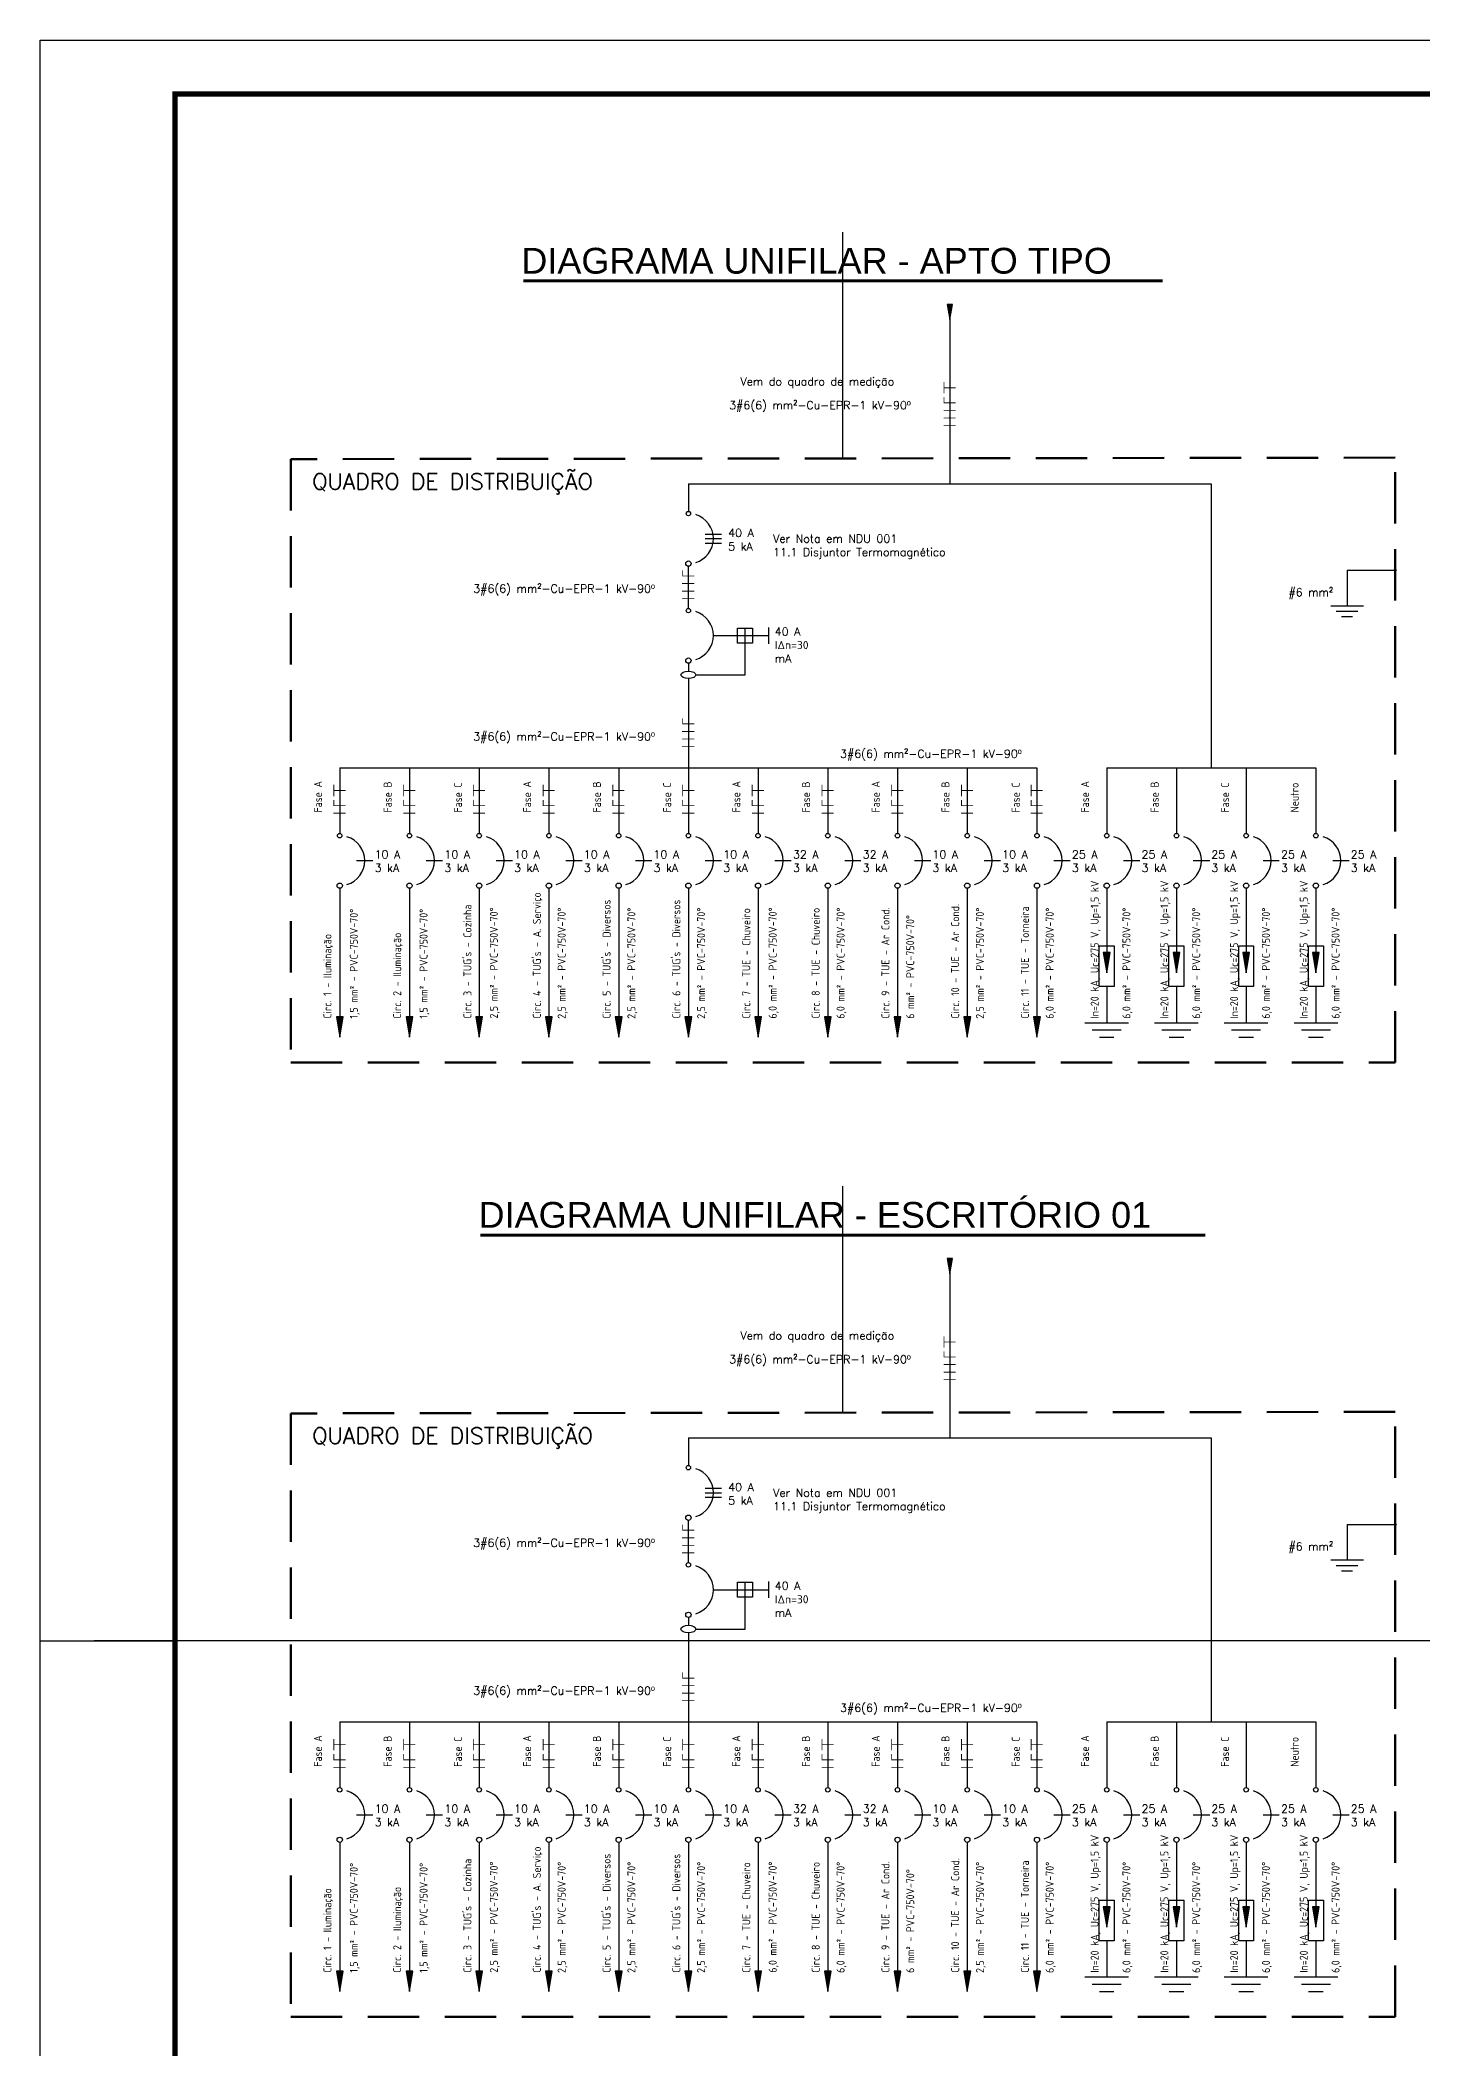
# Model space of a CAD drawing. Header units: millimetres. Extents: x 2788 to 2954, y 1337 to 1391.
# Drawn here: x 2875.97 to 2888.8, y 1347.61 to 1366.25 of the extents above; entities that cross this region are included whole.
import ezdxf
from ezdxf.enums import TextEntityAlignment as Align

# ---------------------------------------------------------------- set-up
doc = ezdxf.new("R2010")
doc.units = ezdxf.units.MM
doc.linetypes.add('HIDDEN2', pattern=[4.7625, 3.175, -1.5875])
doc.layers.add('Diagrama Unifilar', color=7, linetype='Continuous')
doc.layers.add('ELETRODUTO', color=5, linetype='Continuous', lineweight=50)
doc.styles.add('AENGESTYLE', font='isocp.shx', dxfattribs={"height": 125})
doc.styles.add('ANACECILIA', font='swissel.ttf')
doc.styles.add('ROMANS', font='romans.shx', dxfattribs={"height": 0.002})
doc.styles.add('ROMMANS', font='ROMANS.shx', dxfattribs={"height": 100})

msp = doc.modelspace()

# ---------------------------------------------------------------- hatches: boundary and pattern name
for points in [[(2884.434, 1363.796), (2884.387, 1363.796), (2884.41, 1363.655)], [(2885.897, 1357.782), (2885.834, 1357.782), (2885.866, 1357.593)], [(2886.544, 1357.782), (2886.481, 1357.782), (2886.513, 1357.593)], [(2887.191, 1357.782), (2887.128, 1357.782), (2887.159, 1357.593)], [(2887.838, 1357.782), (2887.775, 1357.782), (2887.806, 1357.593)], [(2878.782, 1357.185), (2878.719, 1357.185), (2878.75, 1356.997)], [(2879.429, 1357.185), (2879.366, 1357.185), (2879.397, 1356.997)], [(2880.076, 1357.185), (2880.013, 1357.185), (2880.044, 1356.997)], [(2880.722, 1357.185), (2880.659, 1357.185), (2880.691, 1356.997)], [(2881.369, 1357.185), (2881.306, 1357.185), (2881.338, 1356.997)], [(2882.016, 1357.185), (2881.953, 1357.185), (2881.985, 1356.997)], [(2882.663, 1357.185), (2882.6, 1357.185), (2882.631, 1356.997)], [(2883.31, 1357.185), (2883.247, 1357.185), (2883.278, 1356.997)], [(2883.957, 1357.185), (2883.894, 1357.185), (2883.925, 1356.997)], [(2884.604, 1357.185), (2884.541, 1357.185), (2884.572, 1356.997)], [(2885.25, 1357.185), (2885.187, 1357.185), (2885.219, 1356.997)], [(2884.434, 1354.944), (2884.387, 1354.944), (2884.41, 1354.803)], [(2885.897, 1348.93), (2885.834, 1348.93), (2885.866, 1348.741)], [(2886.544, 1348.93), (2886.481, 1348.93), (2886.513, 1348.741)], [(2887.191, 1348.93), (2887.128, 1348.93), (2887.159, 1348.741)], [(2887.838, 1348.93), (2887.775, 1348.93), (2887.806, 1348.741)], [(2878.782, 1348.333), (2878.719, 1348.333), (2878.75, 1348.144)], [(2879.429, 1348.333), (2879.366, 1348.333), (2879.397, 1348.144)], [(2880.076, 1348.333), (2880.013, 1348.333), (2880.044, 1348.144)], [(2880.722, 1348.333), (2880.659, 1348.333), (2880.691, 1348.144)], [(2881.369, 1348.333), (2881.306, 1348.333), (2881.338, 1348.144)], [(2882.016, 1348.333), (2881.953, 1348.333), (2881.985, 1348.144)], [(2882.663, 1348.333), (2882.6, 1348.333), (2882.631, 1348.144)], [(2883.31, 1348.333), (2883.247, 1348.333), (2883.278, 1348.144)], [(2883.957, 1348.333), (2883.894, 1348.333), (2883.925, 1348.144)], [(2884.604, 1348.333), (2884.541, 1348.333), (2884.572, 1348.144)], [(2885.25, 1348.333), (2885.187, 1348.333), (2885.219, 1348.144)]]:
    msp.add_hatch(color=256).paths.add_polyline_path(points)

# ---------------------------------------------------------------- linework, layer by layer
for p, q in [((2875.971, 1336.547), (2875.971, 1366.247)), ((2875.971, 1366.247), (2918.021, 1366.247)), ((2883.418, 1362.375), (2883.418, 1364.467)), ((2884.434, 1363.796), (2884.387, 1363.796)), ((2884.387, 1363.796), (2884.41, 1363.655)), ((2884.41, 1363.655), (2884.434, 1363.796)), ((2881.985, 1362.131), (2886.836, 1362.131)), ((2882.511, 1360.359), (2882.511, 1360.792)), ((2882.731, 1360.647), (2882.731, 1360.798)), ((2882.217, 1360.723), (2882.731, 1360.723)), ((2882.054, 1360.359), (2882.511, 1360.359)), ((2885.897, 1357.782), (2885.834, 1357.782)), ((2885.834, 1357.782), (2885.866, 1357.593)), ((2885.866, 1357.844), (2885.866, 1357.844)), ((2885.866, 1357.593), (2885.897, 1357.782)), ((2886.544, 1357.782), (2886.481, 1357.782)), ((2886.481, 1357.782), (2886.513, 1357.593)), ((2886.513, 1357.844), (2886.513, 1357.844)), ((2886.513, 1357.593), (2886.544, 1357.782)), ((2887.191, 1357.782), (2887.128, 1357.782)), ((2887.128, 1357.782), (2887.159, 1357.593)), ((2887.159, 1357.844), (2887.159, 1357.844)), ((2887.159, 1357.593), (2887.191, 1357.782)), ((2887.838, 1357.782), (2887.775, 1357.782)), ((2887.775, 1357.782), (2887.806, 1357.593)), ((2887.806, 1357.844), (2887.806, 1357.844)), ((2887.806, 1357.593), (2887.838, 1357.782)), ((2878.782, 1357.185), (2878.719, 1357.185)), ((2878.719, 1357.185), (2878.75, 1356.997)), ((2878.75, 1356.997), (2878.782, 1357.185)), ((2879.429, 1357.185), (2879.366, 1357.185)), ((2879.366, 1357.185), (2879.397, 1356.997)), ((2879.397, 1356.997), (2879.429, 1357.185)), ((2880.076, 1357.185), (2880.013, 1357.185)), ((2880.013, 1357.185), (2880.044, 1356.997)), ((2880.044, 1356.997), (2880.076, 1357.185)), ((2880.722, 1357.185), (2880.659, 1357.185)), ((2880.659, 1357.185), (2880.691, 1356.997)), ((2880.691, 1356.997), (2880.722, 1357.185)), ((2881.369, 1357.185), (2881.306, 1357.185)), ((2881.306, 1357.185), (2881.338, 1356.997)), ((2881.338, 1356.997), (2881.369, 1357.185)), ((2882.016, 1357.185), (2881.953, 1357.185)), ((2881.953, 1357.185), (2881.985, 1356.997)), ((2881.985, 1356.997), (2882.016, 1357.185)), ((2882.663, 1357.185), (2882.6, 1357.185)), ((2882.6, 1357.185), (2882.631, 1356.997)), ((2882.631, 1356.997), (2882.663, 1357.185)), ((2883.31, 1357.185), (2883.247, 1357.185)), ((2883.247, 1357.185), (2883.278, 1356.997)), ((2883.278, 1356.997), (2883.31, 1357.185)), ((2883.957, 1357.185), (2883.894, 1357.185)), ((2883.894, 1357.185), (2883.925, 1356.997)), ((2883.925, 1356.997), (2883.957, 1357.185)), ((2884.604, 1357.185), (2884.541, 1357.185)), ((2884.541, 1357.185), (2884.572, 1356.997)), ((2884.572, 1356.997), (2884.604, 1357.185)), ((2885.25, 1357.185), (2885.187, 1357.185)), ((2885.187, 1357.185), (2885.219, 1356.997)), ((2885.219, 1356.997), (2885.25, 1357.185)), ((2878.75, 1356.997), (2878.75, 1356.997)), ((2879.397, 1356.997), (2879.397, 1356.997)), ((2880.044, 1356.997), (2880.044, 1356.997)), ((2880.691, 1356.997), (2880.691, 1356.997)), ((2881.338, 1356.997), (2881.338, 1356.997)), ((2881.985, 1356.997), (2881.985, 1356.997)), ((2882.631, 1356.997), (2882.631, 1356.997)), ((2883.278, 1356.997), (2883.278, 1356.997)), ((2883.925, 1356.997), (2883.925, 1356.997)), ((2884.572, 1356.997), (2884.572, 1356.997)), ((2885.219, 1356.997), (2885.219, 1356.997)), ((2883.418, 1353.523), (2883.418, 1355.615)), ((2884.434, 1354.944), (2884.387, 1354.944)), ((2884.387, 1354.944), (2884.41, 1354.803)), ((2884.41, 1354.803), (2884.434, 1354.944)), ((2881.985, 1353.279), (2886.836, 1353.279)), ((2882.217, 1351.87), (2882.731, 1351.87)), ((2882.511, 1351.506), (2882.511, 1351.94)), ((2882.731, 1351.795), (2882.731, 1351.946)), ((2882.054, 1351.506), (2882.511, 1351.506)), ((2875.971, 1351.397), (2877.221, 1351.397)), ((2896.996, 1351.397), (2876.471, 1351.397)), ((2885.897, 1348.93), (2885.834, 1348.93)), ((2885.834, 1348.93), (2885.866, 1348.741)), ((2885.866, 1348.992), (2885.866, 1348.992)), ((2885.866, 1348.741), (2885.897, 1348.93)), ((2886.544, 1348.93), (2886.481, 1348.93)), ((2886.481, 1348.93), (2886.513, 1348.741)), ((2886.513, 1348.992), (2886.513, 1348.992)), ((2886.513, 1348.741), (2886.544, 1348.93)), ((2887.191, 1348.93), (2887.128, 1348.93)), ((2887.128, 1348.93), (2887.159, 1348.741)), ((2887.159, 1348.992), (2887.159, 1348.992)), ((2887.159, 1348.741), (2887.191, 1348.93)), ((2887.838, 1348.93), (2887.775, 1348.93)), ((2887.775, 1348.93), (2887.806, 1348.741)), ((2887.806, 1348.992), (2887.806, 1348.992)), ((2887.806, 1348.741), (2887.838, 1348.93)), ((2878.782, 1348.333), (2878.719, 1348.333)), ((2878.719, 1348.333), (2878.75, 1348.144)), ((2878.75, 1348.144), (2878.782, 1348.333)), ((2879.429, 1348.333), (2879.366, 1348.333)), ((2879.366, 1348.333), (2879.397, 1348.144)), ((2879.397, 1348.144), (2879.429, 1348.333)), ((2880.076, 1348.333), (2880.013, 1348.333)), ((2880.013, 1348.333), (2880.044, 1348.144)), ((2880.044, 1348.144), (2880.076, 1348.333)), ((2880.722, 1348.333), (2880.659, 1348.333)), ((2880.659, 1348.333), (2880.691, 1348.144)), ((2880.691, 1348.144), (2880.722, 1348.333)), ((2881.369, 1348.333), (2881.306, 1348.333)), ((2881.306, 1348.333), (2881.338, 1348.144)), ((2881.338, 1348.144), (2881.369, 1348.333)), ((2882.016, 1348.333), (2881.953, 1348.333)), ((2881.953, 1348.333), (2881.985, 1348.144)), ((2881.985, 1348.144), (2882.016, 1348.333)), ((2882.663, 1348.333), (2882.6, 1348.333)), ((2882.6, 1348.333), (2882.631, 1348.144)), ((2882.631, 1348.144), (2882.663, 1348.333)), ((2883.31, 1348.333), (2883.247, 1348.333)), ((2883.247, 1348.333), (2883.278, 1348.144)), ((2883.278, 1348.144), (2883.31, 1348.333)), ((2883.957, 1348.333), (2883.894, 1348.333)), ((2883.894, 1348.333), (2883.925, 1348.144)), ((2883.925, 1348.144), (2883.957, 1348.333)), ((2884.604, 1348.333), (2884.541, 1348.333)), ((2884.541, 1348.333), (2884.572, 1348.144)), ((2884.572, 1348.144), (2884.604, 1348.333)), ((2885.25, 1348.333), (2885.187, 1348.333)), ((2885.187, 1348.333), (2885.219, 1348.144)), ((2885.219, 1348.144), (2885.25, 1348.333)), ((2878.75, 1348.144), (2878.75, 1348.144)), ((2879.397, 1348.144), (2879.397, 1348.144)), ((2880.044, 1348.144), (2880.044, 1348.144)), ((2880.691, 1348.144), (2880.691, 1348.144)), ((2881.338, 1348.144), (2881.338, 1348.144)), ((2881.985, 1348.144), (2881.985, 1348.144)), ((2882.631, 1348.144), (2882.631, 1348.144)), ((2883.278, 1348.144), (2883.278, 1348.144)), ((2883.925, 1348.144), (2883.925, 1348.144)), ((2884.572, 1348.144), (2884.572, 1348.144)), ((2885.219, 1348.144), (2885.219, 1348.144))]:
    msp.add_line(p, q)
at = {"const_width": 0.05}
msp.add_lwpolyline([(2877.221, 1337.047), (2877.221, 1365.747), (2917.521, 1365.747), (2917.521, 1337.047)], close=True, dxfattribs=at)
at = {"const_width": 0.029}
for points in [[(2880.452, 1364.014), (2886.385, 1364.014)], [(2880.054, 1355.161), (2886.782, 1355.161)]]:
    msp.add_lwpolyline(points, dxfattribs=at)
for points in [[(2882.58, 1360.653), (2882.441, 1360.653), (2882.441, 1360.792), (2882.58, 1360.792)], [(2885.797, 1357.844), (2885.935, 1357.844), (2885.935, 1357.466), (2885.797, 1357.466)], [(2886.443, 1357.844), (2886.582, 1357.844), (2886.582, 1357.466), (2886.443, 1357.466)], [(2887.09, 1357.844), (2887.229, 1357.844), (2887.229, 1357.466), (2887.09, 1357.466)], [(2887.737, 1357.844), (2887.876, 1357.844), (2887.876, 1357.466), (2887.737, 1357.466)], [(2882.58, 1351.801), (2882.441, 1351.801), (2882.441, 1351.94), (2882.58, 1351.94)], [(2885.797, 1348.992), (2885.935, 1348.992), (2885.935, 1348.614), (2885.797, 1348.614)], [(2886.443, 1348.992), (2886.582, 1348.992), (2886.582, 1348.614), (2886.443, 1348.614)], [(2887.09, 1348.992), (2887.229, 1348.992), (2887.229, 1348.614), (2887.09, 1348.614)], [(2887.737, 1348.992), (2887.876, 1348.992), (2887.876, 1348.614), (2887.737, 1348.614)]]:
    msp.add_lwpolyline(points, close=True)
for centre in [(2888.542, 1361.329), (2888.542, 1352.477)]:
    msp.add_circle(centre, 0.00928)
for centre in [(2881.985, 1360.359), (2881.985, 1351.506)]:
    msp.add_ellipse(centre, major_axis=(-0.0696, 0), ratio=0.5)
at = {"layer": 'Diagrama Unifilar'}
for p, q in [((2884.41, 1363.655), (2884.41, 1362.131)), ((2881.985, 1362.131), (2881.985, 1361.876)), ((2886.836, 1362.131), (2886.836, 1359.497)), ((2882.141, 1361.665), (2882.293, 1361.665)), ((2882.141, 1361.623), (2882.293, 1361.623)), ((2882.141, 1361.582), (2882.293, 1361.582)), ((2881.985, 1360.975), (2881.985, 1361.371)), ((2888.096, 1361.329), (2888.542, 1361.329)), ((2888.096, 1361.329), (2888.096, 1361)), ((2887.944, 1361), (2888.247, 1361)), ((2887.995, 1360.95), (2888.197, 1360.95)), ((2888.045, 1360.899), (2888.146, 1360.899)), ((2881.985, 1360.466), (2881.985, 1360.393)), ((2881.985, 1360.324), (2881.985, 1359.497)), ((2878.75, 1359.497), (2885.219, 1359.497)), ((2878.75, 1359.497), (2878.75, 1358.888)), ((2879.397, 1359.497), (2879.397, 1358.888)), ((2880.044, 1359.497), (2880.044, 1358.888)), ((2880.691, 1359.497), (2880.691, 1358.888)), ((2881.338, 1359.497), (2881.338, 1358.888)), ((2881.985, 1359.497), (2881.985, 1358.888)), ((2882.631, 1359.497), (2882.631, 1358.888)), ((2883.278, 1359.497), (2883.278, 1358.888)), ((2883.925, 1359.497), (2883.925, 1358.888)), ((2884.572, 1359.497), (2884.572, 1358.888)), ((2885.219, 1359.497), (2885.219, 1358.888)), ((2885.866, 1359.497), (2885.866, 1358.888)), ((2885.866, 1359.497), (2887.806, 1359.497)), ((2886.513, 1359.497), (2886.513, 1358.888)), ((2887.159, 1359.497), (2887.159, 1358.888)), ((2887.806, 1359.497), (2887.806, 1358.888)), ((2878.907, 1358.635), (2879.058, 1358.635)), ((2879.553, 1358.635), (2879.705, 1358.635)), ((2880.2, 1358.635), (2880.352, 1358.635)), ((2880.847, 1358.635), (2880.999, 1358.635)), ((2881.494, 1358.635), (2881.646, 1358.635)), ((2882.141, 1358.635), (2882.293, 1358.635)), ((2882.788, 1358.635), (2882.939, 1358.635)), ((2883.435, 1358.635), (2883.586, 1358.635)), ((2884.081, 1358.635), (2884.233, 1358.635)), ((2884.728, 1358.635), (2884.88, 1358.635)), ((2885.375, 1358.635), (2885.527, 1358.635)), ((2886.022, 1358.635), (2886.174, 1358.635)), ((2886.669, 1358.635), (2886.821, 1358.635)), ((2887.316, 1358.635), (2887.467, 1358.635)), ((2887.963, 1358.635), (2888.114, 1358.635)), ((2878.75, 1358.379), (2878.75, 1357.185)), ((2879.397, 1358.379), (2879.397, 1357.185)), ((2880.044, 1358.379), (2880.044, 1357.185)), ((2880.691, 1358.379), (2880.691, 1357.185)), ((2881.338, 1358.379), (2881.338, 1357.185)), ((2881.985, 1358.379), (2881.985, 1357.185)), ((2882.631, 1358.379), (2882.631, 1357.185)), ((2883.278, 1358.379), (2883.278, 1357.185)), ((2883.925, 1358.379), (2883.925, 1357.185)), ((2884.572, 1358.379), (2884.572, 1357.185)), ((2885.219, 1358.379), (2885.219, 1357.185)), ((2885.866, 1358.379), (2885.866, 1357.782)), ((2886.513, 1358.379), (2886.513, 1357.782)), ((2887.159, 1358.379), (2887.159, 1357.782)), ((2887.806, 1358.379), (2887.806, 1357.782)), ((2885.866, 1357.466), (2885.866, 1357.131)), ((2886.513, 1357.466), (2886.513, 1357.131)), ((2887.159, 1357.466), (2887.159, 1357.131)), ((2887.806, 1357.466), (2887.806, 1357.131)), ((2885.664, 1357.131), (2886.068, 1357.131)), ((2885.731, 1357.064), (2886.001, 1357.064)), ((2886.31, 1357.131), (2886.715, 1357.131)), ((2886.378, 1357.064), (2886.647, 1357.064)), ((2886.957, 1357.131), (2887.362, 1357.131)), ((2887.025, 1357.064), (2887.294, 1357.064)), ((2887.604, 1357.131), (2888.009, 1357.131)), ((2887.672, 1357.064), (2887.941, 1357.064)), ((2885.798, 1356.997), (2885.933, 1356.997)), ((2886.445, 1356.997), (2886.58, 1356.997)), ((2887.092, 1356.997), (2887.227, 1356.997)), ((2887.739, 1356.997), (2887.874, 1356.997)), ((2884.41, 1354.803), (2884.41, 1353.279)), ((2881.985, 1353.279), (2881.985, 1353.024)), ((2886.836, 1353.279), (2886.836, 1350.645)), ((2882.141, 1352.813), (2882.293, 1352.813)), ((2882.141, 1352.771), (2882.293, 1352.771)), ((2882.141, 1352.729), (2882.293, 1352.729)), ((2881.985, 1352.123), (2881.985, 1352.518)), ((2888.096, 1352.477), (2888.542, 1352.477)), ((2888.096, 1352.477), (2888.096, 1352.148)), ((2887.944, 1352.148), (2888.247, 1352.148)), ((2887.995, 1352.097), (2888.197, 1352.097)), ((2888.045, 1352.047), (2888.146, 1352.047)), ((2881.985, 1351.614), (2881.985, 1351.541)), ((2881.985, 1351.471), (2881.985, 1350.645)), ((2878.75, 1350.645), (2885.219, 1350.645)), ((2878.75, 1350.645), (2878.75, 1350.036)), ((2879.397, 1350.645), (2879.397, 1350.036)), ((2880.044, 1350.645), (2880.044, 1350.036)), ((2880.691, 1350.645), (2880.691, 1350.036)), ((2881.338, 1350.645), (2881.338, 1350.036)), ((2881.985, 1350.645), (2881.985, 1350.036)), ((2882.631, 1350.645), (2882.631, 1350.036)), ((2883.278, 1350.645), (2883.278, 1350.036)), ((2883.925, 1350.645), (2883.925, 1350.036)), ((2884.572, 1350.645), (2884.572, 1350.036)), ((2885.219, 1350.645), (2885.219, 1350.036)), ((2885.866, 1350.645), (2885.866, 1350.036)), ((2885.866, 1350.645), (2887.806, 1350.645)), ((2886.513, 1350.645), (2886.513, 1350.036)), ((2887.159, 1350.645), (2887.159, 1350.036)), ((2887.806, 1350.645), (2887.806, 1350.036)), ((2878.907, 1349.783), (2879.058, 1349.783)), ((2879.553, 1349.783), (2879.705, 1349.783)), ((2880.2, 1349.783), (2880.352, 1349.783)), ((2880.847, 1349.783), (2880.999, 1349.783)), ((2881.494, 1349.783), (2881.646, 1349.783)), ((2882.141, 1349.783), (2882.293, 1349.783)), ((2882.788, 1349.783), (2882.939, 1349.783)), ((2883.435, 1349.783), (2883.586, 1349.783)), ((2884.081, 1349.783), (2884.233, 1349.783)), ((2884.728, 1349.783), (2884.88, 1349.783)), ((2885.375, 1349.783), (2885.527, 1349.783)), ((2886.022, 1349.783), (2886.174, 1349.783)), ((2886.669, 1349.783), (2886.821, 1349.783)), ((2887.316, 1349.783), (2887.467, 1349.783)), ((2887.963, 1349.783), (2888.114, 1349.783)), ((2878.75, 1349.527), (2878.75, 1348.333)), ((2879.397, 1349.527), (2879.397, 1348.333)), ((2880.044, 1349.527), (2880.044, 1348.333)), ((2880.691, 1349.527), (2880.691, 1348.333)), ((2881.338, 1349.527), (2881.338, 1348.333)), ((2881.985, 1349.527), (2881.985, 1348.333)), ((2882.631, 1349.527), (2882.631, 1348.333)), ((2883.278, 1349.527), (2883.278, 1348.333)), ((2883.925, 1349.527), (2883.925, 1348.333)), ((2884.572, 1349.527), (2884.572, 1348.333)), ((2885.219, 1349.527), (2885.219, 1348.333)), ((2885.866, 1349.527), (2885.866, 1348.93)), ((2886.513, 1349.527), (2886.513, 1348.93)), ((2887.159, 1349.527), (2887.159, 1348.93)), ((2887.806, 1349.527), (2887.806, 1348.93)), ((2885.866, 1348.614), (2885.866, 1348.279)), ((2886.513, 1348.614), (2886.513, 1348.279)), ((2887.159, 1348.614), (2887.159, 1348.279)), ((2887.806, 1348.614), (2887.806, 1348.279)), ((2885.664, 1348.279), (2886.068, 1348.279)), ((2886.31, 1348.279), (2886.715, 1348.279)), ((2886.957, 1348.279), (2887.362, 1348.279)), ((2887.604, 1348.279), (2888.009, 1348.279)), ((2885.731, 1348.212), (2886.001, 1348.212)), ((2885.798, 1348.144), (2885.933, 1348.144)), ((2886.378, 1348.212), (2886.647, 1348.212)), ((2886.445, 1348.144), (2886.58, 1348.144)), ((2887.025, 1348.212), (2887.294, 1348.212)), ((2887.092, 1348.144), (2887.227, 1348.144)), ((2887.672, 1348.212), (2887.941, 1348.212)), ((2887.739, 1348.144), (2887.874, 1348.144))]:
    msp.add_line(p, q, dxfattribs=at)
at = {"layer": 'Diagrama Unifilar', "const_width": 0.00752}
for points in [[(2884.356, 1363.075), (2884.356, 1362.97)], [(2884.356, 1363.022), (2884.464, 1363.022)], [(2884.352, 1362.812), (2884.464, 1362.812)], [(2884.356, 1362.935), (2884.356, 1362.882), (2884.464, 1362.882)], [(2884.352, 1362.742), (2884.464, 1362.742)], [(2884.352, 1362.671), (2884.464, 1362.671)], [(2881.931, 1361.329), (2881.931, 1361.276), (2882.039, 1361.276)], [(2881.927, 1361.206), (2882.039, 1361.206)], [(2881.927, 1361.135), (2882.039, 1361.135)], [(2881.927, 1361.065), (2882.039, 1361.065)], [(2881.927, 1359.833), (2882.039, 1359.833)], [(2881.931, 1359.956), (2881.931, 1359.904), (2882.039, 1359.904)], [(2881.927, 1359.763), (2882.039, 1359.763)], [(2881.927, 1359.693), (2882.039, 1359.693)], [(2878.696, 1359.339), (2878.696, 1359.233)], [(2878.696, 1359.286), (2878.804, 1359.286)], [(2879.343, 1359.339), (2879.343, 1359.233)], [(2879.343, 1359.286), (2879.451, 1359.286)], [(2879.99, 1359.339), (2879.99, 1359.233)], [(2879.99, 1359.286), (2880.098, 1359.286)], [(2880.637, 1359.339), (2880.637, 1359.233)], [(2880.637, 1359.286), (2880.745, 1359.286)], [(2881.284, 1359.339), (2881.284, 1359.233)], [(2881.284, 1359.286), (2881.392, 1359.286)], [(2881.931, 1359.339), (2881.931, 1359.233)], [(2881.931, 1359.286), (2882.039, 1359.286)], [(2882.577, 1359.339), (2882.577, 1359.233)], [(2882.577, 1359.286), (2882.686, 1359.286)], [(2883.224, 1359.339), (2883.224, 1359.233)], [(2883.224, 1359.286), (2883.332, 1359.286)], [(2883.871, 1359.339), (2883.871, 1359.233)], [(2883.871, 1359.286), (2883.979, 1359.286)], [(2884.518, 1359.339), (2884.518, 1359.233)], [(2884.518, 1359.286), (2884.626, 1359.286)], [(2885.165, 1359.339), (2885.165, 1359.233)], [(2885.165, 1359.286), (2885.273, 1359.286)], [(2878.692, 1359.076), (2878.804, 1359.076)], [(2878.696, 1359.199), (2878.696, 1359.146), (2878.804, 1359.146)], [(2879.339, 1359.076), (2879.451, 1359.076)], [(2879.343, 1359.199), (2879.343, 1359.146), (2879.451, 1359.146)], [(2879.986, 1359.076), (2880.098, 1359.076)], [(2879.99, 1359.199), (2879.99, 1359.146), (2880.098, 1359.146)], [(2880.633, 1359.076), (2880.745, 1359.076)], [(2880.637, 1359.199), (2880.637, 1359.146), (2880.745, 1359.146)], [(2881.28, 1359.076), (2881.392, 1359.076)], [(2881.284, 1359.199), (2881.284, 1359.146), (2881.392, 1359.146)], [(2881.927, 1359.076), (2882.039, 1359.076)], [(2881.931, 1359.199), (2881.931, 1359.146), (2882.039, 1359.146)], [(2882.574, 1359.076), (2882.686, 1359.076)], [(2882.577, 1359.199), (2882.577, 1359.146), (2882.686, 1359.146)], [(2883.22, 1359.076), (2883.332, 1359.076)], [(2883.224, 1359.199), (2883.224, 1359.146), (2883.332, 1359.146)], [(2883.867, 1359.076), (2883.979, 1359.076)], [(2883.871, 1359.199), (2883.871, 1359.146), (2883.979, 1359.146)], [(2884.514, 1359.076), (2884.626, 1359.076)], [(2884.518, 1359.199), (2884.518, 1359.146), (2884.626, 1359.146)], [(2885.161, 1359.076), (2885.273, 1359.076)], [(2885.165, 1359.199), (2885.165, 1359.146), (2885.273, 1359.146)], [(2884.356, 1354.223), (2884.356, 1354.117)], [(2884.356, 1354.17), (2884.464, 1354.17)], [(2884.356, 1354.083), (2884.356, 1354.03), (2884.464, 1354.03)], [(2884.352, 1353.96), (2884.464, 1353.96)], [(2884.352, 1353.889), (2884.464, 1353.889)], [(2884.352, 1353.819), (2884.464, 1353.819)], [(2881.927, 1352.353), (2882.039, 1352.353)], [(2881.931, 1352.476), (2881.931, 1352.424), (2882.039, 1352.424)], [(2881.927, 1352.283), (2882.039, 1352.283)], [(2881.927, 1352.213), (2882.039, 1352.213)], [(2881.931, 1351.104), (2881.931, 1351.051), (2882.039, 1351.051)], [(2881.927, 1350.981), (2882.039, 1350.981)], [(2881.927, 1350.911), (2882.039, 1350.911)], [(2881.927, 1350.841), (2882.039, 1350.841)], [(2878.696, 1350.487), (2878.696, 1350.381)], [(2878.696, 1350.434), (2878.804, 1350.434)], [(2878.696, 1350.346), (2878.696, 1350.293), (2878.804, 1350.293)], [(2879.343, 1350.487), (2879.343, 1350.381)], [(2879.343, 1350.434), (2879.451, 1350.434)], [(2879.343, 1350.346), (2879.343, 1350.293), (2879.451, 1350.293)], [(2879.99, 1350.487), (2879.99, 1350.381)], [(2879.99, 1350.434), (2880.098, 1350.434)], [(2879.99, 1350.346), (2879.99, 1350.293), (2880.098, 1350.293)], [(2880.637, 1350.487), (2880.637, 1350.381)], [(2880.637, 1350.434), (2880.745, 1350.434)], [(2880.637, 1350.346), (2880.637, 1350.293), (2880.745, 1350.293)], [(2881.284, 1350.487), (2881.284, 1350.381)], [(2881.284, 1350.434), (2881.392, 1350.434)], [(2881.284, 1350.346), (2881.284, 1350.293), (2881.392, 1350.293)], [(2881.931, 1350.487), (2881.931, 1350.381)], [(2881.931, 1350.434), (2882.039, 1350.434)], [(2881.931, 1350.346), (2881.931, 1350.293), (2882.039, 1350.293)], [(2882.577, 1350.487), (2882.577, 1350.381)], [(2882.577, 1350.434), (2882.686, 1350.434)], [(2882.577, 1350.346), (2882.577, 1350.293), (2882.686, 1350.293)], [(2883.224, 1350.487), (2883.224, 1350.381)], [(2883.224, 1350.434), (2883.332, 1350.434)], [(2883.224, 1350.346), (2883.224, 1350.293), (2883.332, 1350.293)], [(2883.871, 1350.487), (2883.871, 1350.381)], [(2883.871, 1350.434), (2883.979, 1350.434)], [(2883.871, 1350.346), (2883.871, 1350.293), (2883.979, 1350.293)], [(2884.518, 1350.487), (2884.518, 1350.381)], [(2884.518, 1350.434), (2884.626, 1350.434)], [(2884.518, 1350.346), (2884.518, 1350.293), (2884.626, 1350.293)], [(2885.165, 1350.487), (2885.165, 1350.381)], [(2885.165, 1350.434), (2885.273, 1350.434)], [(2885.165, 1350.346), (2885.165, 1350.293), (2885.273, 1350.293)], [(2878.692, 1350.223), (2878.804, 1350.223)], [(2879.339, 1350.223), (2879.451, 1350.223)], [(2879.986, 1350.223), (2880.098, 1350.223)], [(2880.633, 1350.223), (2880.745, 1350.223)], [(2881.28, 1350.223), (2881.392, 1350.223)], [(2881.927, 1350.223), (2882.039, 1350.223)], [(2882.574, 1350.223), (2882.686, 1350.223)], [(2883.22, 1350.223), (2883.332, 1350.223)], [(2883.867, 1350.223), (2883.979, 1350.223)], [(2884.514, 1350.223), (2884.626, 1350.223)], [(2885.161, 1350.223), (2885.273, 1350.223)]]:
    msp.add_lwpolyline(points, dxfattribs=at)
at = {"layer": 'Diagrama Unifilar'}
for centre, radius in [((2881.985, 1361.855), 0.0207), ((2881.985, 1361.391), 0.0243), ((2881.985, 1360.955), 0.0207), ((2881.985, 1360.955), 0.0207), ((2881.985, 1360.491), 0.0243), ((2878.75, 1358.867), 0.0207), ((2879.397, 1358.867), 0.0207), ((2880.044, 1358.867), 0.0207), ((2880.691, 1358.867), 0.0207), ((2881.338, 1358.867), 0.0207), ((2881.985, 1358.867), 0.0207), ((2882.631, 1358.867), 0.0207), ((2883.278, 1358.867), 0.0207), ((2883.925, 1358.867), 0.0207), ((2884.572, 1358.867), 0.0207), ((2885.219, 1358.867), 0.0207), ((2885.866, 1358.867), 0.0207), ((2886.513, 1358.867), 0.0207), ((2887.159, 1358.867), 0.0207), ((2887.806, 1358.867), 0.0207), ((2878.75, 1358.403), 0.0243), ((2879.397, 1358.403), 0.0243), ((2880.044, 1358.403), 0.0243), ((2880.691, 1358.403), 0.0243), ((2881.338, 1358.403), 0.0243), ((2881.985, 1358.403), 0.0243), ((2882.631, 1358.403), 0.0243), ((2883.278, 1358.403), 0.0243), ((2883.925, 1358.403), 0.0243), ((2884.572, 1358.403), 0.0243), ((2885.219, 1358.403), 0.0243), ((2885.866, 1358.403), 0.0243), ((2886.513, 1358.403), 0.0243), ((2887.159, 1358.403), 0.0243), ((2887.806, 1358.403), 0.0243), ((2881.985, 1353.003), 0.0207), ((2881.985, 1352.539), 0.0243), ((2881.985, 1352.102), 0.0207), ((2881.985, 1352.102), 0.0207), ((2881.985, 1351.638), 0.0243), ((2878.75, 1350.015), 0.0207), ((2879.397, 1350.015), 0.0207), ((2880.044, 1350.015), 0.0207), ((2880.691, 1350.015), 0.0207), ((2881.338, 1350.015), 0.0207), ((2881.985, 1350.015), 0.0207), ((2882.631, 1350.015), 0.0207), ((2883.278, 1350.015), 0.0207), ((2883.925, 1350.015), 0.0207), ((2884.572, 1350.015), 0.0207), ((2885.219, 1350.015), 0.0207), ((2885.866, 1350.015), 0.0207), ((2886.513, 1350.015), 0.0207), ((2887.159, 1350.015), 0.0207), ((2887.806, 1350.015), 0.0207), ((2878.75, 1349.551), 0.0243), ((2879.397, 1349.551), 0.0243), ((2880.044, 1349.551), 0.0243), ((2880.691, 1349.551), 0.0243), ((2881.338, 1349.551), 0.0243), ((2881.985, 1349.551), 0.0243), ((2882.631, 1349.551), 0.0243), ((2883.278, 1349.551), 0.0243), ((2883.925, 1349.551), 0.0243), ((2884.572, 1349.551), 0.0243), ((2885.219, 1349.551), 0.0243), ((2885.866, 1349.551), 0.0243), ((2886.513, 1349.551), 0.0243), ((2887.159, 1349.551), 0.0243), ((2887.806, 1349.551), 0.0243)]:
    msp.add_circle(centre, radius, dxfattribs=at)
for centre in [(2881.985, 1361.623), (2881.985, 1360.723), (2878.75, 1358.635), (2879.397, 1358.635), (2880.044, 1358.635), (2880.691, 1358.635), (2881.338, 1358.635), (2881.985, 1358.635), (2882.631, 1358.635), (2883.278, 1358.635), (2883.925, 1358.635), (2884.572, 1358.635), (2885.219, 1358.635), (2885.866, 1358.635), (2886.513, 1358.635), (2887.159, 1358.635), (2887.806, 1358.635), (2881.985, 1352.771), (2881.985, 1351.87), (2878.75, 1349.783), (2879.397, 1349.783), (2880.044, 1349.783), (2880.691, 1349.783), (2881.338, 1349.783), (2881.985, 1349.783), (2882.631, 1349.783), (2883.278, 1349.783), (2883.925, 1349.783), (2884.572, 1349.783), (2885.219, 1349.783), (2885.866, 1349.783), (2886.513, 1349.783), (2887.159, 1349.783), (2887.806, 1349.783)]:
    msp.add_arc(centre, 0.232, 286.8836, 73.1164, dxfattribs=at)
for p in [(2884.41, 1362.745), (2884.41, 1353.893)]:
    msp.add_point(p, dxfattribs=at)
at = {"layer": 'ELETRODUTO', "linetype": 'HIDDEN2', "ltscale": 0.15}
for points in [[(2888.542, 1362.374), (2878.295, 1362.36), (2878.295, 1356.761), (2888.542, 1356.761)], [(2888.542, 1353.521), (2878.295, 1353.507), (2878.295, 1347.909), (2888.542, 1347.909)]]:
    msp.add_lwpolyline(points, close=True, dxfattribs=at)

# ---------------------------------------------------------------- texts
at = {"style": 'ANACECILIA'}
for s, p in [('DIAGRAMA UNIFILAR - APTO TIPO', (2880.435, 1364.081)), ('DIAGRAMA UNIFILAR - ESCRITÓRIO 01', (2880.038, 1355.229))]:
    msp.add_text(s, height=0.23928, dxfattribs=at).set_placement(p)
at = {"layer": 'Diagrama Unifilar', "style": 'ROMMANS'}
for s, p in [('Vem do quadro de medição', (2882.468, 1363.043)), ('3#6(6) mm²-Cu-EPR-1 kV-90º', (2882.363, 1362.823)), ('3#6(6) mm²-Cu-EPR-1 kV-90º', (2879.989, 1361.121)), ('3#6(6) mm²-Cu-EPR-1 kV-90º', (2879.989, 1359.749)), ('3#6(6) mm²-Cu-EPR-1 kV-90º', (2883.392, 1359.589)), ('Vem do quadro de medição', (2882.468, 1354.191)), ('3#6(6) mm²-Cu-EPR-1 kV-90º', (2882.363, 1353.971)), ('3#6(6) mm²-Cu-EPR-1 kV-90º', (2879.989, 1352.269)), ('3#6(6) mm²-Cu-EPR-1 kV-90º', (2879.989, 1350.897)), ('3#6(6) mm²-Cu-EPR-1 kV-90º', (2883.392, 1350.737))]:
    msp.add_text(s, height=0.075, dxfattribs=at).set_placement(p)
at = {"layer": 'Diagrama Unifilar', "style": 'AENGESTYLE'}
for s, height, p in [('Fase A', 0.0743, (2878.548, 1359.082)), ('Fase B', 0.0743, (2879.195, 1359.082)), ('Fase C', 0.0743, (2879.847, 1359.082)), ('Fase A', 0.0743, (2880.489, 1359.082)), ('Fase B', 0.0743, (2881.136, 1359.082)), ('Fase C', 0.0743, (2881.788, 1359.082)), ('Fase A', 0.0743, (2882.429, 1359.082)), ('Fase B', 0.0743, (2883.076, 1359.082)), ('Fase A', 0.0743, (2883.723, 1359.082)), ('Fase B', 0.0743, (2884.37, 1359.082)), ('Fase C', 0.0743, (2885.022, 1359.082)), ('Fase A', 0.0743, (2885.664, 1359.082)), ('Fase B', 0.0743, (2886.311, 1359.082)), ('Fase C', 0.0743, (2886.963, 1359.082)), ('Neutro', 0.0743, (2887.609, 1359.082)), ("Circ. 4 - TUG's - A. Serviço", 0.07425, (2880.579, 1357.17)), ('In=20 kA, Uc=275 V, Up=1,5 kV', 0.07425, (2885.754, 1357.17)), ('In=20 kA, Uc=275 V, Up=1,5 kV', 0.07425, (2886.401, 1357.17)), ('In=20 kA, Uc=275 V, Up=1,5 kV', 0.07425, (2887.048, 1357.17)), ('In=20 kA, Uc=275 V, Up=1,5 kV', 0.07425, (2887.694, 1357.17)), ('1,5 mm² - PVC-750V-70°', 0.07425, (2878.881, 1357.17)), ('1,5 mm² - PVC-750V-70°', 0.07425, (2879.528, 1357.17)), ("Circ. 3 - TUG's - Cozinha", 0.07425, (2879.935, 1357.17)), ('2,5 mm² - PVC-750V-70°', 0.07425, (2880.18, 1357.17)), ('2,5 mm² - PVC-750V-70°', 0.07425, (2880.809, 1357.168)), ("Circ. 5 - TUG's - Diversos", 0.07425, (2881.226, 1357.17)), ('2,5 mm² - PVC-750V-70°', 0.07425, (2881.456, 1357.168)), ("Circ. 6 - TUG's - Diversos", 0.07425, (2881.873, 1357.17)), ('2,5 mm² - PVC-750V-70°', 0.07425, (2882.103, 1357.168)), ('Circ. 7 - TUE - Chuveiro', 0.07425, (2882.522, 1357.17)), ('6,0 mm² - PVC-750V-70°', 0.07425, (2882.767, 1357.17)), ('Circ. 8 - TUE - Chuveiro', 0.07425, (2883.166, 1357.17)), ('6,0 mm² - PVC-750V-70°', 0.07425, (2883.397, 1357.168)), ('Circ. 9 - TUE - Ar Cond.', 0.07425, (2883.813, 1357.17)), ('Circ. 10 - TUE - Ar Cond.', 0.07425, (2884.46, 1357.17)), ('2,5 mm² - PVC-750V-70°', 0.07425, (2884.69, 1357.168)), ('Circ. 11 - TUE - Torneira', 0.07425, (2885.107, 1357.17)), ('6,0 mm² - PVC-750V-70°', 0.07425, (2885.337, 1357.168)), ('6,0 mm² - PVC-750V-70°', 0.07425, (2886.049, 1357.168)), ('6,0 mm² - PVC-750V-70°', 0.07425, (2886.696, 1357.168)), ('6,0 mm² - PVC-750V-70°', 0.07425, (2887.343, 1357.168)), ('6,0 mm² - PVC-750V-70°', 0.07425, (2887.989, 1357.168)), ('Circ. 1 - Iluminação', 0.07425, (2878.636, 1357.17)), ('Circ. 2 - Iluminação', 0.07425, (2879.283, 1357.17)), ('6 mm² - PVC-750V-70°', 0.07425, (2884.043, 1357.168)), ('Fase A', 0.0743, (2878.548, 1350.229)), ('Fase B', 0.0743, (2879.195, 1350.229)), ('Fase C', 0.0743, (2879.847, 1350.229)), ('Fase A', 0.0743, (2880.489, 1350.229)), ('Fase B', 0.0743, (2881.136, 1350.229)), ('Fase C', 0.0743, (2881.788, 1350.229)), ('Fase A', 0.0743, (2882.429, 1350.229)), ('Fase B', 0.0743, (2883.076, 1350.229)), ('Fase A', 0.0743, (2883.723, 1350.229)), ('Fase B', 0.0743, (2884.37, 1350.229)), ('Fase C', 0.0743, (2885.022, 1350.229)), ('Fase A', 0.0743, (2885.664, 1350.229)), ('Fase B', 0.0743, (2886.311, 1350.229)), ('Fase C', 0.0743, (2886.963, 1350.229)), ('Neutro', 0.0743, (2887.609, 1350.229)), ('In=20 kA, Uc=275 V, Up=1,5 kV', 0.07425, (2885.754, 1348.318)), ('In=20 kA, Uc=275 V, Up=1,5 kV', 0.07425, (2886.401, 1348.318)), ('In=20 kA, Uc=275 V, Up=1,5 kV', 0.07425, (2887.048, 1348.318)), ('In=20 kA, Uc=275 V, Up=1,5 kV', 0.07425, (2887.694, 1348.318)), ("Circ. 4 - TUG's - A. Serviço", 0.07425, (2880.579, 1348.318)), ("Circ. 5 - TUG's - Diversos", 0.07425, (2881.226, 1348.318)), ("Circ. 6 - TUG's - Diversos", 0.07425, (2881.873, 1348.318)), ('Circ. 10 - TUE - Ar Cond.', 0.07425, (2884.46, 1348.318)), ('1,5 mm² - PVC-750V-70°', 0.07425, (2878.881, 1348.318)), ('1,5 mm² - PVC-750V-70°', 0.07425, (2879.528, 1348.318)), ("Circ. 3 - TUG's - Cozinha", 0.07425, (2879.935, 1348.318)), ('2,5 mm² - PVC-750V-70°', 0.07425, (2880.18, 1348.318)), ('2,5 mm² - PVC-750V-70°', 0.07425, (2880.809, 1348.316)), ('2,5 mm² - PVC-750V-70°', 0.07425, (2881.456, 1348.316)), ('2,5 mm² - PVC-750V-70°', 0.07425, (2882.103, 1348.316)), ('Circ. 7 - TUE - Chuveiro', 0.07425, (2882.522, 1348.318)), ('6,0 mm² - PVC-750V-70°', 0.07425, (2882.767, 1348.318)), ('Circ. 8 - TUE - Chuveiro', 0.07425, (2883.166, 1348.318)), ('6,0 mm² - PVC-750V-70°', 0.07425, (2883.397, 1348.316)), ('Circ. 9 - TUE - Ar Cond.', 0.07425, (2883.813, 1348.318)), ('6 mm² - PVC-750V-70°', 0.07425, (2884.043, 1348.316)), ('2,5 mm² - PVC-750V-70°', 0.07425, (2884.69, 1348.316)), ('Circ. 11 - TUE - Torneira', 0.07425, (2885.107, 1348.318)), ('6,0 mm² - PVC-750V-70°', 0.07425, (2885.337, 1348.316)), ('6,0 mm² - PVC-750V-70°', 0.07425, (2886.049, 1348.316)), ('6,0 mm² - PVC-750V-70°', 0.07425, (2886.696, 1348.316)), ('6,0 mm² - PVC-750V-70°', 0.07425, (2887.343, 1348.316)), ('6,0 mm² - PVC-750V-70°', 0.07425, (2887.989, 1348.316)), ('Circ. 1 - Iluminação', 0.07425, (2878.636, 1348.318)), ('Circ. 2 - Iluminação', 0.07425, (2879.283, 1348.318))]:
    msp.add_text(s, height=height, rotation=90, dxfattribs=at).set_placement(p, align=Align.MIDDLE_LEFT)
at = {"layer": 'Diagrama Unifilar', "attachment_point": 1}
for s, insert, char_height, width, style in [('QUADRO DE DISTRIBUIÇÃO', (2878.495, 1362.228), 0.15036, 2.98892, 'ROMANS'), ('40 A\\P5 kA', (2882.354, 1361.713), 0.075, 0.42078, 'ROMMANS'), ('#6 mm²', (2887.552, 1361.162), 0.075, 0.65846, 'ROMMANS'), ('40 A\\PIΔn=30 mA', (2882.786, 1360.798), 0.075, 0.42078, 'ROMMANS'), ('10 A\\P3 kA', (2879.074, 1358.73), 0.075, 0.42078, 'ROMMANS'), ('10 A\\P{\\Fromans|c0;3 kA}', (2879.721, 1358.73), 0.075, 0.42078, 'ROMMANS'), ('10 A\\P{\\Fromans|c0;3 kA}', (2880.368, 1358.73), 0.075, 0.42078, 'ROMMANS'), ('10 A\\P{\\Fromans|c0;3 kA}', (2881.015, 1358.73), 0.075, 0.42078, 'ROMMANS'), ('10 A\\P{\\Fromans|c0;3 kA}', (2881.661, 1358.73), 0.075, 0.42078, 'ROMMANS'), ('10 A\\P{\\Fromans|c0;3 kA}', (2882.308, 1358.73), 0.075, 0.42078, 'ROMMANS'), ('32 A\\P{\\Fromans|c0;3 kA}', (2882.955, 1358.73), 0.075, 0.42078, 'ROMMANS'), ('32 A\\P{\\Fromans|c0;3 kA}', (2883.602, 1358.73), 0.075, 0.42078, 'ROMMANS'), ('10 A\\P{\\Fromans|c0;3 kA}', (2884.249, 1358.73), 0.075, 0.42078, 'ROMMANS'), ('10 A\\P{\\Fromans|c0;3 kA}', (2884.896, 1358.73), 0.075, 0.42078, 'ROMMANS'), ('25 A\\P{\\Fromans|c0;3 kA}', (2885.543, 1358.73), 0.075, 0.42078, 'ROMMANS'), ('25 A\\P{\\Fromans|c0;3 kA}', (2886.189, 1358.73), 0.075, 0.42078, 'ROMMANS'), ('25 A\\P{\\Fromans|c0;3 kA}', (2886.836, 1358.73), 0.075, 0.42078, 'ROMMANS'), ('25 A\\P{\\Fromans|c0;3 kA}', (2887.483, 1358.73), 0.075, 0.42078, 'ROMMANS'), ('25 A\\P{\\Fromans|c0;3 kA}', (2888.13, 1358.73), 0.075, 0.42078, 'ROMMANS'), ('QUADRO DE DISTRIBUIÇÃO', (2878.495, 1353.375), 0.15036, 2.98892, 'ROMANS'), ('40 A\\P5 kA', (2882.354, 1352.861), 0.075, 0.42078, 'ROMMANS'), ('#6 mm²', (2887.552, 1352.31), 0.075, 0.65846, 'ROMMANS'), ('40 A\\PIΔn=30 mA', (2882.786, 1351.945), 0.075, 0.42078, 'ROMMANS'), ('10 A\\P3 kA', (2879.074, 1349.877), 0.075, 0.42078, 'ROMMANS'), ('10 A\\P{\\Fromans|c0;3 kA}', (2879.721, 1349.877), 0.075, 0.42078, 'ROMMANS'), ('10 A\\P{\\Fromans|c0;3 kA}', (2880.368, 1349.877), 0.075, 0.42078, 'ROMMANS'), ('10 A\\P{\\Fromans|c0;3 kA}', (2881.015, 1349.877), 0.075, 0.42078, 'ROMMANS'), ('10 A\\P{\\Fromans|c0;3 kA}', (2881.661, 1349.877), 0.075, 0.42078, 'ROMMANS'), ('10 A\\P{\\Fromans|c0;3 kA}', (2882.308, 1349.877), 0.075, 0.42078, 'ROMMANS'), ('32 A\\P{\\Fromans|c0;3 kA}', (2882.955, 1349.877), 0.075, 0.42078, 'ROMMANS'), ('32 A\\P{\\Fromans|c0;3 kA}', (2883.602, 1349.877), 0.075, 0.42078, 'ROMMANS'), ('10 A\\P{\\Fromans|c0;3 kA}', (2884.249, 1349.877), 0.075, 0.42078, 'ROMMANS'), ('10 A\\P{\\Fromans|c0;3 kA}', (2884.896, 1349.877), 0.075, 0.42078, 'ROMMANS'), ('25 A\\P{\\Fromans|c0;3 kA}', (2885.543, 1349.877), 0.075, 0.42078, 'ROMMANS'), ('25 A\\P{\\Fromans|c0;3 kA}', (2886.189, 1349.877), 0.075, 0.42078, 'ROMMANS'), ('25 A\\P{\\Fromans|c0;3 kA}', (2886.836, 1349.877), 0.075, 0.42078, 'ROMMANS'), ('25 A\\P{\\Fromans|c0;3 kA}', (2887.483, 1349.877), 0.075, 0.42078, 'ROMMANS'), ('25 A\\P{\\Fromans|c0;3 kA}', (2888.13, 1349.877), 0.075, 0.42078, 'ROMMANS')]:
    msp.add_mtext(s, dxfattribs=dict(at, insert=insert, char_height=char_height, width=width, style=style))
at = {"layer": 'Diagrama Unifilar', "color": 1, "char_height": 0.075, "width": 2.09078, "attachment_point": 1, "style": 'ROMMANS'}
for insert in [(2882.771, 1361.66), (2882.771, 1352.808)]:
    msp.add_mtext('Ver Nota em NDU 001 \\P11.1 Disjuntor Termomagnético', dxfattribs=dict(at, insert=insert))

doc.saveas('drawing.dxf')
